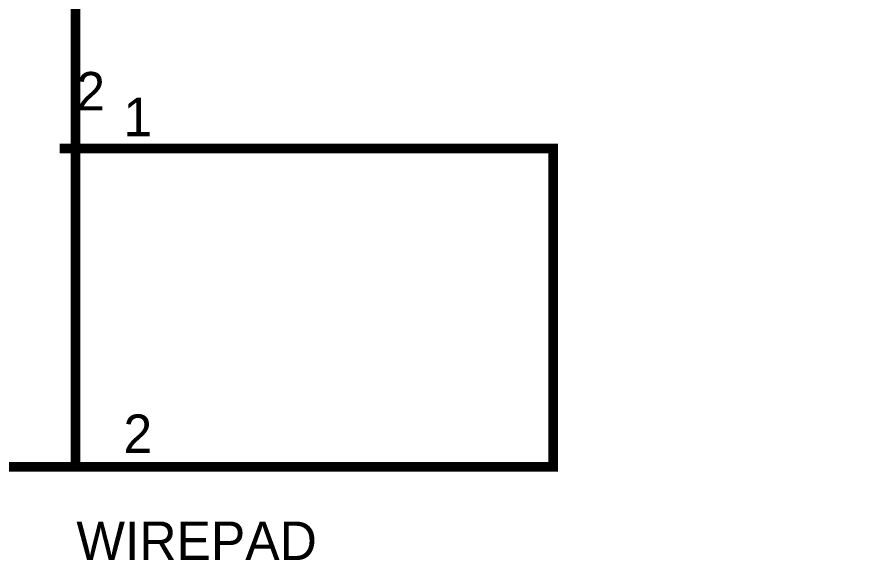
# Model space of a CAD drawing. Header units: inches. Extents: x 0 to 431, y 0 to 297.
# Drawn here: x 27.17 to 53.77, y 58.07 to 75.13 of the extents above; entities that cross this region are included whole.
import ezdxf

# ---------------------------------------------------------------- set-up
doc = ezdxf.new("R2010")
doc.units = ezdxf.units.IN
doc.layers.add('Sheet', color=255, linetype='Continuous')

msp = doc.modelspace()

# ---------------------------------------------------------------- linework, layer by layer
at = {"layer": 'Sheet'}
for points in [[(65.506, 98.999, 0.3, 0.3, 0), (29.01, 98.999, 0.3, 0.3, 0), (29.01, 91, 0.3, 0.3, 0), (29.01, 70.995, 0.3, 0.3, 0)], [(29.01, 60.997, 0.3, 0.3, 0), (16.013, 60.997, 0.3, 0.3, 0), (16.013, 91, 0.3, 0.3, 0), (29.01, 91, 0.3, 0.3, 0)], [(28.506, 70.995, 0.3, 0.3, 0), (29.01, 70.995, 0.3, 0.3, 0)], [(28.506, 60.997, 0.3, 0.3, 0), (29.01, 60.997, 0.3, 0.3, 0)]]:
    msp.add_lwpolyline(points, format="xyseb", dxfattribs=at)
for points in [[(29.01, 70.995, 0.3, 0.3, 0), (44.007, 70.995, 0.3, 0.3, 0), (44.007, 60.997, 0.3, 0.3, 0), (29.01, 60.997, 0.3, 0.3, 0), (29.01, 70.995, 0.3, 0.3, 0)], [(29.01, 70.995, 0.0991, 0.0991, 0), (29.01, 60.997, 0.0991, 0.0991, 0), (44.007, 60.997, 0.0991, 0.0991, 0), (44.007, 70.995, 0.0991, 0.0991, 0), (29.01, 70.995, 0.0991, 0.0991, 0), (29.01, 70.995, 0.0991, 0.0991, 0)]]:
    msp.add_lwpolyline(points, format="xyseb", close=True, dxfattribs=at)

# ---------------------------------------------------------------- texts
for s, height, p in [('2', 1.21, (29.035, 72.188)), ('1', 1.21, (30.514, 71.382)), ('2', 1.21, (30.514, 61.434)), ('WIREPAD', 1.2099, (29.035, 58.073))]:
    msp.add_text(s, height=height, dxfattribs=at).set_placement(p)

doc.saveas('drawing.dxf')
